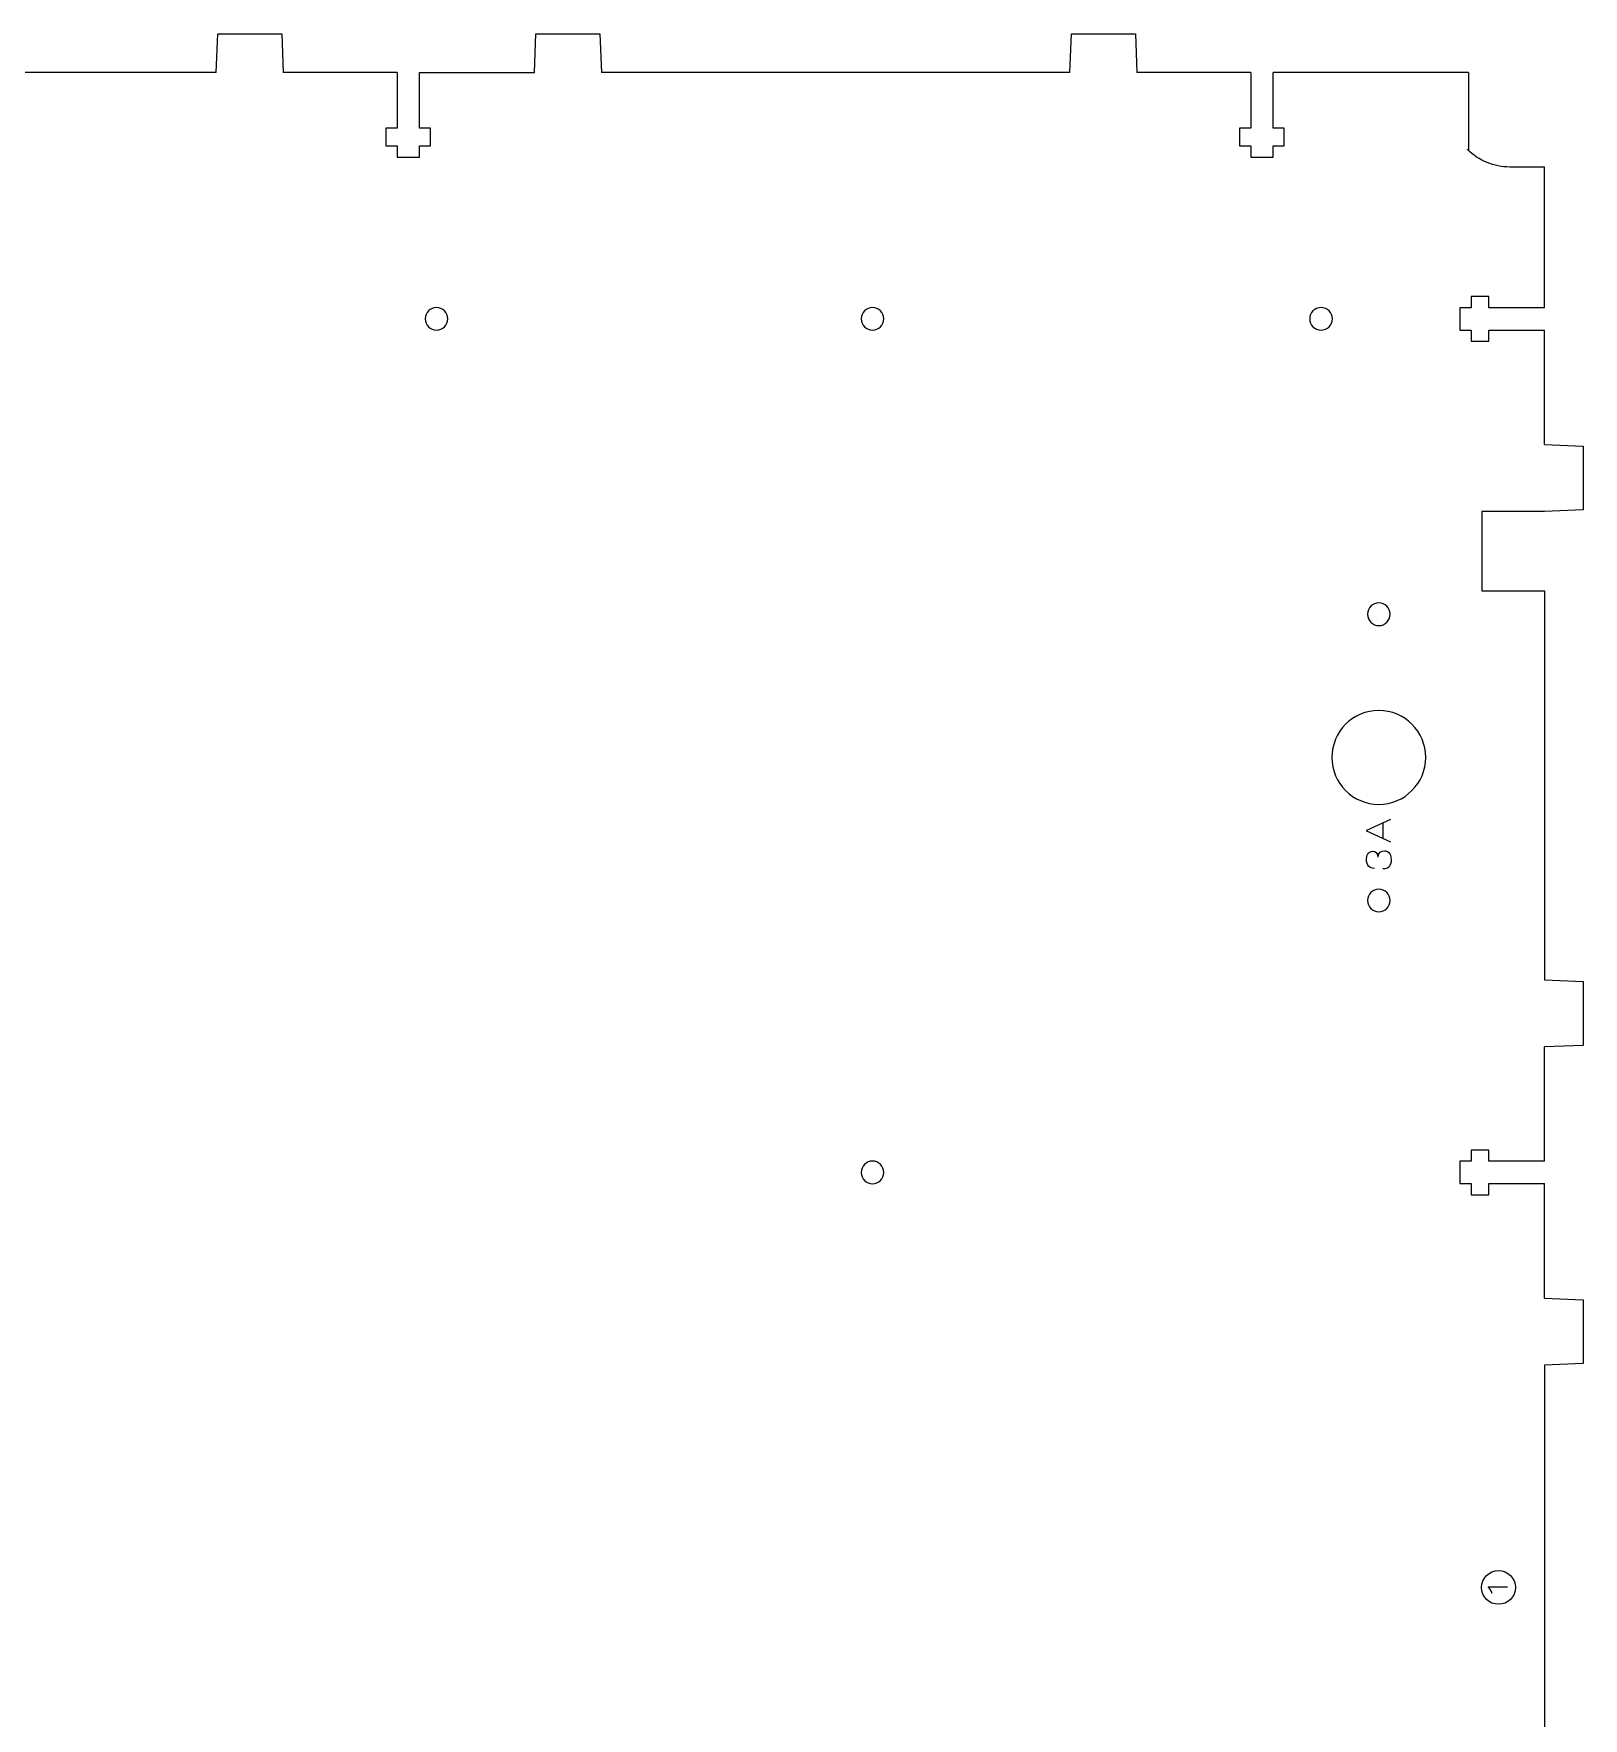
# Model space of a CAD drawing. Header units: millimetres. Extents: x 62 to 3900, y -2118 to 0.
# Drawn here: x 1097.9 to 1292.8, y -1507 to -1295.1 of the extents above; entities that cross this region are included whole.
import ezdxf

# ---------------------------------------------------------------- set-up
doc = ezdxf.new("R2010")
doc.units = ezdxf.units.MM
doc.layers.add('CUTS', color=1, linetype='Continuous', lineweight=25, true_color=0xff0000)
doc.layers.add('TEXT', color=5, linetype='Continuous', true_color=0x0000ff)

msp = doc.modelspace()

# ---------------------------------------------------------------- linework, layer by layer
at = {"layer": 'CUTS', "color": 1, "lineweight": 25, "true_color": 0xff0000}
for p, q in [((1120.87, -1300), (1121.07, -1295.13)), ((1121.07, -1295.13), (1129.1, -1295.13)), ((1129.1, -1295.13), (1129.3, -1300)), ((1160.87, -1300), (1161.07, -1295.13)), ((1161.07, -1295.13), (1169.1, -1295.13)), ((1169.1, -1295.13), (1169.3, -1300)), ((1228.21, -1300), (1228.41, -1295.13)), ((1228.41, -1295.13), (1236.44, -1295.13)), ((1236.44, -1295.13), (1236.64, -1300)), ((1143.61, -1300), (1143.61, -1307.02)), ((1146.41, -1307.02), (1146.41, -1300)), ((1250.95, -1300), (1250.95, -1307.02)), ((1253.75, -1307.02), (1253.75, -1300)), ((1278.32, -1300), (1278.32, -1309.81)), ((1143.61, -1307.02), (1142.21, -1307.02)), ((1142.21, -1307.02), (1142.21, -1309.22)), ((1147.81, -1307.02), (1146.41, -1307.02)), ((1147.81, -1309.22), (1147.81, -1307.02)), ((1250.95, -1307.02), (1249.55, -1307.02)), ((1249.55, -1307.02), (1249.55, -1309.22)), ((1255.15, -1307.02), (1253.75, -1307.02)), ((1255.15, -1309.22), (1255.15, -1307.02)), ((1142.21, -1309.22), (1143.61, -1309.22)), ((1143.61, -1309.22), (1143.61, -1310.66)), ((1143.61, -1310.66), (1146.41, -1310.66)), ((1146.41, -1310.66), (1146.41, -1309.22)), ((1146.41, -1309.22), (1147.81, -1309.22)), ((1249.55, -1309.22), (1250.95, -1309.22)), ((1250.95, -1309.22), (1250.95, -1310.66)), ((1250.95, -1310.66), (1253.75, -1310.66)), ((1253.75, -1310.66), (1253.75, -1309.22)), ((1253.75, -1309.22), (1255.15, -1309.22)), ((1287.9, -1311.9), (1283.52, -1311.9)), ((1278.68, -1328.19), (1278.68, -1329.59)), ((1280.88, -1328.19), (1278.68, -1328.19)), ((1280.88, -1329.59), (1280.88, -1328.19)), ((1278.68, -1329.59), (1277.24, -1329.59)), ((1277.24, -1329.59), (1277.24, -1332.39)), ((1287.9, -1329.59), (1280.88, -1329.59)), ((1277.24, -1332.39), (1278.68, -1332.39)), ((1278.68, -1332.39), (1278.68, -1333.79)), ((1280.88, -1333.79), (1280.88, -1332.39)), ((1280.88, -1332.39), (1287.9, -1332.39)), ((1278.68, -1333.79), (1280.88, -1333.79)), ((1287.9, -1346.79), (1292.77, -1346.99)), ((1292.77, -1346.99), (1292.77, -1355.02)), ((1287.9, -1355.22), (1280, -1355.22)), ((1280, -1355.22), (1280, -1365.17)), ((1292.77, -1355.02), (1287.9, -1355.22)), ((1280, -1365.17), (1287.9, -1365.17)), ((1287.9, -1365.17), (1287.9, -1414.11)), ((1287.9, -1414.11), (1292.77, -1414.31)), ((1292.77, -1414.31), (1292.77, -1422.35)), ((1292.77, -1422.35), (1287.9, -1422.55)), ((1287.9, -1436.93), (1287.9, -1422.55)), ((1280.88, -1435.53), (1278.68, -1435.53)), ((1278.68, -1435.53), (1278.68, -1436.93)), ((1280.88, -1436.93), (1280.88, -1435.53)), ((1278.68, -1436.93), (1277.24, -1436.93)), ((1277.24, -1436.93), (1277.24, -1439.73)), ((1287.9, -1436.93), (1280.88, -1436.93)), ((1277.24, -1439.73), (1278.68, -1439.73)), ((1278.68, -1439.73), (1278.68, -1441.13)), ((1280.88, -1441.13), (1280.88, -1439.73)), ((1280.88, -1439.73), (1287.9, -1439.73)), ((1287.9, -1454.13), (1287.9, -1439.73)), ((1278.68, -1441.13), (1280.88, -1441.13)), ((1287.9, -1454.13), (1292.77, -1454.33)), ((1292.77, -1454.33), (1292.77, -1462.36)), ((1292.77, -1462.36), (1287.9, -1462.56)), ((1287.9, -1462.56), (1287.9, -1511.5))]:
    msp.add_line(p, q, dxfattribs=at)
at = {"layer": 'CUTS'}
for p, q in [((1120.87, -1300), (1061.96, -1300)), ((1143.61, -1300), (1129.3, -1300)), ((1146.41, -1300), (1160.87, -1300)), ((1228.21, -1300), (1169.3, -1300)), ((1278.32, -1300), (1253.75, -1300)), ((1287.9, -1329.59), (1287.9, -1311.9)), ((1287.9, -1346.79), (1287.9, -1332.39))]:
    msp.add_line(p, q, dxfattribs=at)
at = {"layer": 'CUTS', "color": 1, "true_color": 0xff0000}
msp.add_line((1250.95, -1300), (1236.64, -1300), dxfattribs=at)
at = {"layer": 'CUTS', "color": 1, "lineweight": 25, "true_color": 0xff0000}
for points in [[(1283.52, -1311.9), (1281.58, -1311.89), (1279.65, -1311.15), (1278.17, -1309.67)], [(1148.56, -1329.56), (1147.78, -1329.56), (1147.14, -1330.2), (1147.14, -1330.99)], [(1149.99, -1330.99), (1149.99, -1330.2), (1149.35, -1329.56), (1148.56, -1329.56)], [(1203.38, -1329.56), (1202.59, -1329.56), (1201.96, -1330.2), (1201.96, -1330.99)], [(1204.81, -1330.99), (1204.81, -1330.2), (1204.17, -1329.56), (1203.38, -1329.56)], [(1259.79, -1329.56), (1259, -1329.56), (1258.36, -1330.2), (1258.36, -1330.99)], [(1261.21, -1330.99), (1261.21, -1330.2), (1260.58, -1329.56), (1259.79, -1329.56)], [(1147.14, -1330.99), (1147.14, -1331.78), (1147.78, -1332.41), (1148.56, -1332.41)], [(1148.56, -1332.41), (1149.35, -1332.41), (1149.99, -1331.78), (1149.99, -1330.99)], [(1201.96, -1330.99), (1201.96, -1331.78), (1202.59, -1332.41), (1203.38, -1332.41)], [(1203.38, -1332.41), (1204.17, -1332.41), (1204.81, -1331.78), (1204.81, -1330.99)], [(1258.36, -1330.99), (1258.36, -1331.78), (1259, -1332.41), (1259.79, -1332.41)], [(1259.79, -1332.41), (1260.58, -1332.41), (1261.21, -1331.78), (1261.21, -1330.99)], [(1280.39, -1355.22), (1280, -1355.22), (1280, -1355.22), (1280, -1355.22), (1280, -1355.22)], [(1267.05, -1366.71), (1266.27, -1366.71), (1265.63, -1367.35), (1265.63, -1368.14)], [(1265.63, -1368.14), (1265.63, -1368.93), (1266.27, -1369.56), (1267.05, -1369.56)], [(1268.48, -1368.14), (1268.48, -1367.35), (1267.84, -1366.71), (1267.05, -1366.71)], [(1267.05, -1369.56), (1267.84, -1369.56), (1268.48, -1368.93), (1268.48, -1368.14)], [(1267.05, -1380.24), (1263.8, -1380.24), (1261.15, -1382.88), (1261.16, -1386.14)], [(1272.95, -1386.14), (1272.95, -1382.88), (1270.31, -1380.24), (1267.05, -1380.24)], [(1261.16, -1386.14), (1261.16, -1389.4), (1263.8, -1392.04), (1267.05, -1392.04)], [(1267.05, -1392.04), (1270.31, -1392.04), (1272.95, -1389.4), (1272.95, -1386.14)], [(1267.05, -1402.71), (1266.27, -1402.71), (1265.63, -1403.35), (1265.63, -1404.14)], [(1265.63, -1404.14), (1265.63, -1404.93), (1266.27, -1405.56), (1267.05, -1405.56)], [(1268.48, -1404.14), (1268.48, -1403.35), (1267.84, -1402.71), (1267.05, -1402.71)], [(1267.05, -1405.56), (1267.84, -1405.56), (1268.48, -1404.93), (1268.48, -1404.14)], [(1203.38, -1436.9), (1202.59, -1436.9), (1201.96, -1437.54), (1201.96, -1438.33)], [(1201.96, -1438.33), (1201.96, -1439.12), (1202.59, -1439.75), (1203.38, -1439.75)], [(1204.81, -1438.33), (1204.81, -1437.54), (1204.17, -1436.9), (1203.38, -1436.9)], [(1203.38, -1439.75), (1204.17, -1439.75), (1204.81, -1439.12), (1204.81, -1438.33)]]:
    msp.add_open_spline(points, degree=3, dxfattribs=at)
at = {"layer": 'TEXT', "color": 5, "lineweight": 25, "true_color": 0x0000ff}
for points in [[(1268.56, -1396.79), (1265.54, -1395.4), (1265.54, -1395.3), (1268.56, -1393.91)], [(1267.57, -1394.37), (1267.57, -1396.34)], [(1266.95, -1398.64), (1266.96, -1398.64)], [(1280.84, -1490.53), (1280.84, -1490.44), (1283.22, -1490.44)]]:
    msp.add_lwpolyline(points, dxfattribs=at)
for points in [[(1265.5, -1398.96), (1265.5, -1398.25), (1265.82, -1397.94), (1266.28, -1397.94)], [(1266.28, -1397.94), (1266.57, -1397.94), (1266.89, -1398.11), (1266.95, -1398.64)], [(1266.96, -1398.64), (1267.02, -1398.06), (1267.35, -1397.87), (1267.75, -1397.87)], [(1267.75, -1397.87), (1268.08, -1397.87), (1268.61, -1398.08), (1268.61, -1399.02)], [(1266.5, -1400.09), (1265.88, -1400.06), (1265.5, -1399.79), (1265.5, -1398.96)], [(1267.63, -1400.17), (1267.6, -1400.17), (1267.57, -1400.17), (1267.54, -1400.17)], [(1268.61, -1399.02), (1268.61, -1399.8), (1268.22, -1400.17), (1267.63, -1400.17)], [(1279.98, -1490.52), (1279.98, -1489.35), (1280.93, -1488.4), (1282.11, -1488.4)], [(1282.11, -1488.4), (1283.28, -1488.4), (1284.23, -1489.35), (1284.23, -1490.52)], [(1282.11, -1492.64), (1280.93, -1492.64), (1279.98, -1491.69), (1279.98, -1490.52)], [(1281.29, -1491.28), (1281.2, -1490.91), (1281, -1490.67), (1280.84, -1490.53)], [(1284.23, -1490.52), (1284.23, -1491.69), (1283.28, -1492.64), (1282.11, -1492.64)]]:
    msp.add_open_spline(points, degree=3, dxfattribs=at)

doc.saveas('drawing.dxf')
